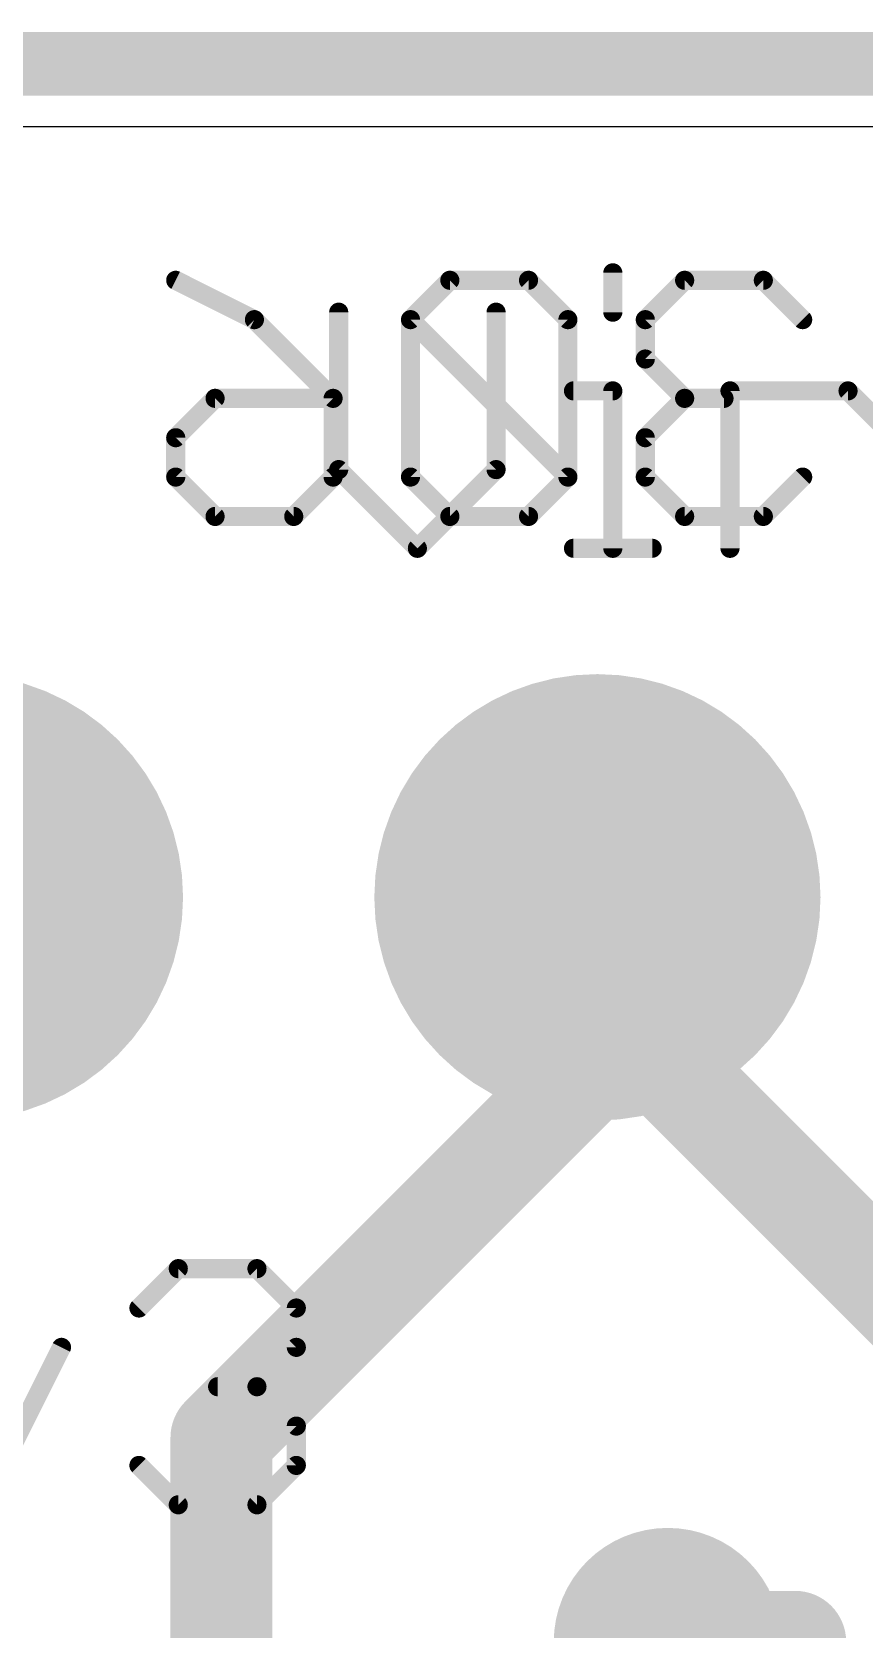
# Model space of a CAD drawing. Extents: x -0.1 to 35.7, y -1.1 to 35.9.
# Drawn here: x 21.6 to 24.91, y 29.52 to 35.88 of the extents above; entities that cross this region are included whole.
import ezdxf

# ---------------------------------------------------------------- set-up
doc = ezdxf.new("R2010")
doc.units = 0
for name, color, linetype in [('1', 12, 'CONTINUOUS'), ('16', 132, 'CONTINUOUS'), ('17', 110, 'CONTINUOUS'), ('18', 110, 'CONTINUOUS'), ('20', 53, 'CONTINUOUS'), ('21', 40, 'CONTINUOUS'), ('22', 6, 'CONTINUOUS')]:
    doc.layers.add(name, color=color, linetype=linetype)

# ---------------------------------------------------------------- blocks, each defined once
blk = doc.blocks.new('ROUNDP')
at = {"const_width": 0.5}
blk.add_lwpolyline([(0, -0.25, 1), (0, 0.25, 1), (0, -0.25)], format="xyb", dxfattribs=at)
blk = doc.blocks.new('ROUNDV')
at = {"const_width": 0.5}
blk.add_lwpolyline([(0, -0.25, 1), (0, 0.25, 1), (0, -0.25)], format="xyb", dxfattribs=at)

msp = doc.modelspace()

# ---------------------------------------------------------------- linework, layer by layer
at = {"layer": '1'}
for points, const_width in [([(0, 35.75), (35.56, 35.75)], 0.254), ([(24.13, 29.464), (24.638, 29.464)], 0.4064)]:
    msp.add_lwpolyline(points, dxfattribs=dict(at, const_width=const_width))
at = {"layer": '1', "const_width": 0.2032}
for points in [[(24.13, 29.5656, 1), (24.13, 29.3624)], [(24.638, 29.3624, 1), (24.638, 29.5656)]]:
    msp.add_lwpolyline(points, format="xyb", dxfattribs=at)
at = {"layer": '16', "const_width": 0.4064}
for points in [[(23.85, 31.776), (23.85, 32.43)], [(23.85, 31.776), (23.876, 32.004)], [(23.876, 32.004), (25.908, 29.972)], [(22.352, 30.278), (23.85, 31.776)], [(22.352, 28.194), (22.352, 30.278)], [(23.942, 29.276), (24.13, 29.464)]]:
    msp.add_lwpolyline(points, dxfattribs=at)
at = {"layer": '16', "const_width": 0.2032}
for points in [[(23.9516, 32.43, 1), (23.7484, 32.43)], [(23.9478, 32.0758, 1), (23.8042, 31.9322)], [(23.9769, 31.9925, 1), (23.7751, 32.0155)], [(23.9218, 31.7042, 1), (23.7782, 31.8478)], [(23.7491, 31.7875, 1), (23.9509, 31.7645)], [(23.7484, 31.776, 1), (23.9516, 31.776)], [(22.4536, 30.278, 1), (22.2504, 30.278)], [(22.2802, 30.3498, 1), (22.4238, 30.2062)], [(24.2018, 29.3922, 1), (24.0582, 29.5358)]]:
    msp.add_lwpolyline(points, format="xyb", dxfattribs=at)
at = {"layer": '20'}
msp.add_line((4, 35.5), (31, 35.5), dxfattribs=at)
at = {"layer": '21', "const_width": 0.0381}
for points in [[(23.9304, 34.9175, 1), (23.8923, 34.9175)], [(22.8382, 34.7607, 1), (22.8001, 34.7607)], [(23.4652, 34.7607, 1), (23.4271, 34.7607)], [(23.8923, 34.7607, 1), (23.9304, 34.7607)], [(23.7546, 34.4662, 1), (23.7546, 34.4281)], [(23.9304, 34.4472, 1), (23.8923, 34.4472)], [(23.9114, 34.4281, 1), (23.9114, 34.4662)], [(24.3973, 34.4472, 1), (24.3592, 34.4472)], [(24.3783, 34.4662, 1), (24.3783, 34.4281)], [(24.8621, 34.4606, 1), (24.8351, 34.4337)], [(24.8486, 34.4281, 1), (24.8486, 34.4662)], [(22.8326, 34.1471, 1), (22.8056, 34.1202)], [(23.4596, 34.1202, 1), (23.4327, 34.1471)], [(22.8001, 34.1336, 1), (22.8382, 34.1336)], [(23.4271, 34.1336, 1), (23.4652, 34.1336)], [(23.1192, 33.8336, 1), (23.1461, 33.8066)], [(23.1192, 33.8066, 1), (23.1461, 33.8336)], [(23.7546, 33.8392, 1), (23.7546, 33.8011)], [(24.0682, 33.8011, 1), (24.0682, 33.8392)], [(23.8923, 33.8201, 1), (23.9304, 33.8201)], [(24.3592, 33.8201, 1), (24.3973, 33.8201)], [(22.1799, 30.9698, 1), (22.1799, 30.9317)], [(22.1934, 30.9372, 1), (22.1664, 30.9642)], [(22.5069, 30.9642, 1), (22.48, 30.9372)], [(22.4934, 30.9317, 1), (22.4934, 30.9698)], [(22.0097, 30.8074, 1), (22.0366, 30.7805)], [(22.6693, 30.7939, 1), (22.6312, 30.7939)], [(22.6367, 30.7805, 1), (22.6637, 30.8074)], [(21.7317, 30.6286, 1), (21.6976, 30.6457)], [(22.6637, 30.6237, 1), (22.6367, 30.6506)], [(22.6312, 30.6372, 1), (22.6693, 30.6372)], [(22.3367, 30.4995, 1), (22.3367, 30.4614)], [(22.5069, 30.4939, 1), (22.48, 30.4669)], [(22.48, 30.4939, 1), (22.5069, 30.4669)], [(22.4934, 30.4614, 1), (22.4934, 30.4995)], [(22.6693, 30.3236, 1), (22.6312, 30.3236)], [(22.6367, 30.3102, 1), (22.6637, 30.3371)], [(22.0366, 30.1803, 1), (22.0097, 30.1534)], [(22.6312, 30.1669, 1), (22.6693, 30.1669)], [(22.6637, 30.1534, 1), (22.6367, 30.1803)], [(22.1799, 30.0292, 1), (22.1799, 29.9911)], [(22.1664, 29.9966, 1), (22.1934, 30.0236)], [(22.48, 30.0236, 1), (22.5069, 29.9966)], [(22.4934, 29.9911, 1), (22.4934, 30.0292)]]:
    msp.add_lwpolyline(points, format="xyb", dxfattribs=at)
at = {"layer": '21', "const_width": 0.0762}
for points in [[(23.9114, 34.9175), (23.9114, 34.7607)], [(22.8191, 34.7607), (22.8191, 34.1336)], [(23.4462, 34.1336), (23.4462, 34.7607)], [(23.7546, 34.4472), (23.9114, 34.4472)], [(23.9114, 34.4472), (23.9114, 33.8201)], [(24.3783, 33.8201), (24.3783, 34.4472)], [(24.3783, 34.4472), (24.8486, 34.4472)], [(24.8486, 34.4472), (25.0054, 34.2904)], [(22.8191, 34.1336), (23.1326, 33.8201)], [(23.1326, 33.8201), (23.4462, 34.1336)], [(23.7546, 33.8201), (24.0682, 33.8201)], [(22.0231, 30.7939), (22.1799, 30.9507)], [(22.1799, 30.9507), (22.4934, 30.9507)], [(22.4934, 30.9507), (22.6502, 30.7939)], [(22.6502, 30.7939), (22.6502, 30.6372)], [(21.4012, 30.0101), (21.7147, 30.6372)], [(22.6502, 30.6372), (22.4934, 30.4804)], [(22.4934, 30.4804), (22.3367, 30.4804)], [(22.4934, 30.4804), (22.6502, 30.3236)], [(22.6502, 30.3236), (22.6502, 30.1669)], [(22.1799, 30.0101), (22.0231, 30.1669)], [(22.6502, 30.1669), (22.4934, 30.0101)], [(22.4934, 30.0101), (22.1799, 30.0101)]]:
    msp.add_lwpolyline(points, dxfattribs=at)
at = {"layer": '22', "const_width": 0.0762}
for points in [[(22.1697, 34.8877), (22.4833, 34.7309)], [(23.262, 34.8877), (23.1052, 34.7309)], [(23.5755, 34.8877), (23.262, 34.8877)], [(23.7323, 34.7309), (23.5755, 34.8877)], [(24.1975, 34.8877), (24.0408, 34.7309)], [(24.5111, 34.8877), (24.1975, 34.8877)], [(24.6678, 34.7309), (24.5111, 34.8877)], [(22.4833, 34.7309), (22.7968, 34.4174)], [(23.1052, 34.7309), (23.1052, 34.1039)], [(23.7323, 34.1039), (23.1052, 34.7309)], [(23.7323, 34.1039), (23.7323, 34.7309)], [(24.0408, 34.7309), (24.0408, 34.5742)], [(24.0408, 34.5742), (24.1975, 34.4174)], [(22.1697, 34.2606), (22.3265, 34.4174)], [(22.3265, 34.4174), (22.7968, 34.4174)], [(22.7968, 34.4174), (22.7968, 34.1039)], [(24.1975, 34.4174), (24.0408, 34.2606)], [(24.1975, 34.4174), (24.3543, 34.4174)], [(22.1697, 34.1039), (22.1697, 34.2606)], [(24.0408, 34.2606), (24.0408, 34.1039)], [(22.3265, 33.9471), (22.1697, 34.1039)], [(22.7968, 34.1039), (22.64, 33.9471)], [(23.1052, 34.1039), (23.262, 33.9471)], [(23.5755, 33.9471), (23.7323, 34.1039)], [(24.0408, 34.1039), (24.1975, 33.9471)], [(24.5111, 33.9471), (24.6678, 34.1039)], [(22.64, 33.9471), (22.3265, 33.9471)], [(23.262, 33.9471), (23.5755, 33.9471)], [(24.1975, 33.9471), (24.5111, 33.9471)]]:
    msp.add_lwpolyline(points, dxfattribs=at)
at = {"layer": '22', "const_width": 0.0381}
for points in [[(22.1782, 34.9047, 1), (22.1612, 34.8707)], [(23.262, 34.9068, 1), (23.262, 34.8687)], [(23.2755, 34.8742, 1), (23.2485, 34.9012)], [(23.589, 34.9012, 1), (23.5621, 34.8742)], [(23.5755, 34.8687, 1), (23.5755, 34.9068)], [(24.1975, 34.9068, 1), (24.1975, 34.8687)], [(24.211, 34.8742, 1), (24.1841, 34.9012)], [(24.5245, 34.9012, 1), (24.4976, 34.8742)], [(24.5111, 34.8687, 1), (24.5111, 34.9068)], [(22.4967, 34.7444, 1), (22.4698, 34.7175)], [(22.4747, 34.7139, 1), (22.4918, 34.748)], [(23.1243, 34.7309, 1), (23.0862, 34.7309)], [(23.1187, 34.7444, 1), (23.0918, 34.7175)], [(23.0918, 34.7444, 1), (23.1187, 34.7175)], [(23.7514, 34.7309, 1), (23.7133, 34.7309)], [(23.7188, 34.7175, 1), (23.7458, 34.7444)], [(24.0598, 34.7309, 1), (24.0217, 34.7309)], [(24.0273, 34.7444, 1), (24.0542, 34.7175)], [(24.6544, 34.7175, 1), (24.6813, 34.7444)], [(24.0542, 34.5876, 1), (24.0273, 34.5607)], [(24.0217, 34.5742, 1), (24.0598, 34.5742)], [(22.3265, 34.4365, 1), (22.3265, 34.3984)], [(22.34, 34.4039, 1), (22.313, 34.4309)], [(22.8158, 34.4174, 1), (22.7777, 34.4174)], [(22.7833, 34.4039, 1), (22.8103, 34.4309)], [(22.7968, 34.3984, 1), (22.7968, 34.4365)], [(24.1975, 34.4365, 1), (24.1975, 34.3984)], [(24.211, 34.4039, 1), (24.1841, 34.4309)], [(24.1841, 34.4039, 1), (24.211, 34.4309)], [(24.3543, 34.3984, 1), (24.3543, 34.4365)], [(22.1562, 34.2741, 1), (22.1832, 34.2472)], [(22.1888, 34.2606, 1), (22.1507, 34.2606)], [(24.0598, 34.2606, 1), (24.0217, 34.2606)], [(24.0273, 34.2741, 1), (24.0542, 34.2472)], [(22.1832, 34.1173, 1), (22.1562, 34.0904)], [(22.1507, 34.1039, 1), (22.1888, 34.1039)], [(22.7777, 34.1039, 1), (22.8158, 34.1039)], [(22.8103, 34.0904, 1), (22.7833, 34.1173)], [(23.1187, 34.1173, 1), (23.0918, 34.0904)], [(23.0862, 34.1039, 1), (23.1243, 34.1039)], [(23.7133, 34.1039, 1), (23.7514, 34.1039)], [(23.7458, 34.0904, 1), (23.7188, 34.1173)], [(23.7188, 34.0904, 1), (23.7458, 34.1173)], [(24.0217, 34.1039, 1), (24.0598, 34.1039)], [(24.0542, 34.1173, 1), (24.0273, 34.0904)], [(24.6813, 34.0904, 1), (24.6544, 34.1173)], [(22.3265, 33.9661, 1), (22.3265, 33.928)], [(22.313, 33.9336, 1), (22.34, 33.9606)], [(22.6266, 33.9606, 1), (22.6535, 33.9336)], [(22.64, 33.928, 1), (22.64, 33.9661)], [(23.262, 33.9661, 1), (23.262, 33.928)], [(23.2485, 33.9336, 1), (23.2755, 33.9606)], [(23.5621, 33.9606, 1), (23.589, 33.9336)], [(23.5755, 33.928, 1), (23.5755, 33.9661)], [(24.1975, 33.9661, 1), (24.1975, 33.928)], [(24.1841, 33.9336, 1), (24.211, 33.9606)], [(24.4976, 33.9606, 1), (24.5245, 33.9336)], [(24.5111, 33.928, 1), (24.5111, 33.9661)]]:
    msp.add_lwpolyline(points, format="xyb", dxfattribs=at)

# ---------------------------------------------------------------- block references
at = {"layer": '17', "xscale": 1.778, "yscale": 1.778, "rotation": 90}
for p in [(21.31, 32.43), (21.31, 32.43), (23.85, 32.43), (23.85, 32.43)]:
    msp.add_blockref('ROUNDP', p, dxfattribs=at)
at = {"layer": '18', "xscale": 0.908, "yscale": 0.908}
msp.add_blockref('ROUNDV', (24.13, 29.464), dxfattribs=at)
msp.add_blockref('ROUNDV', (24.13, 29.464), dxfattribs=at)

doc.saveas('drawing.dxf')
